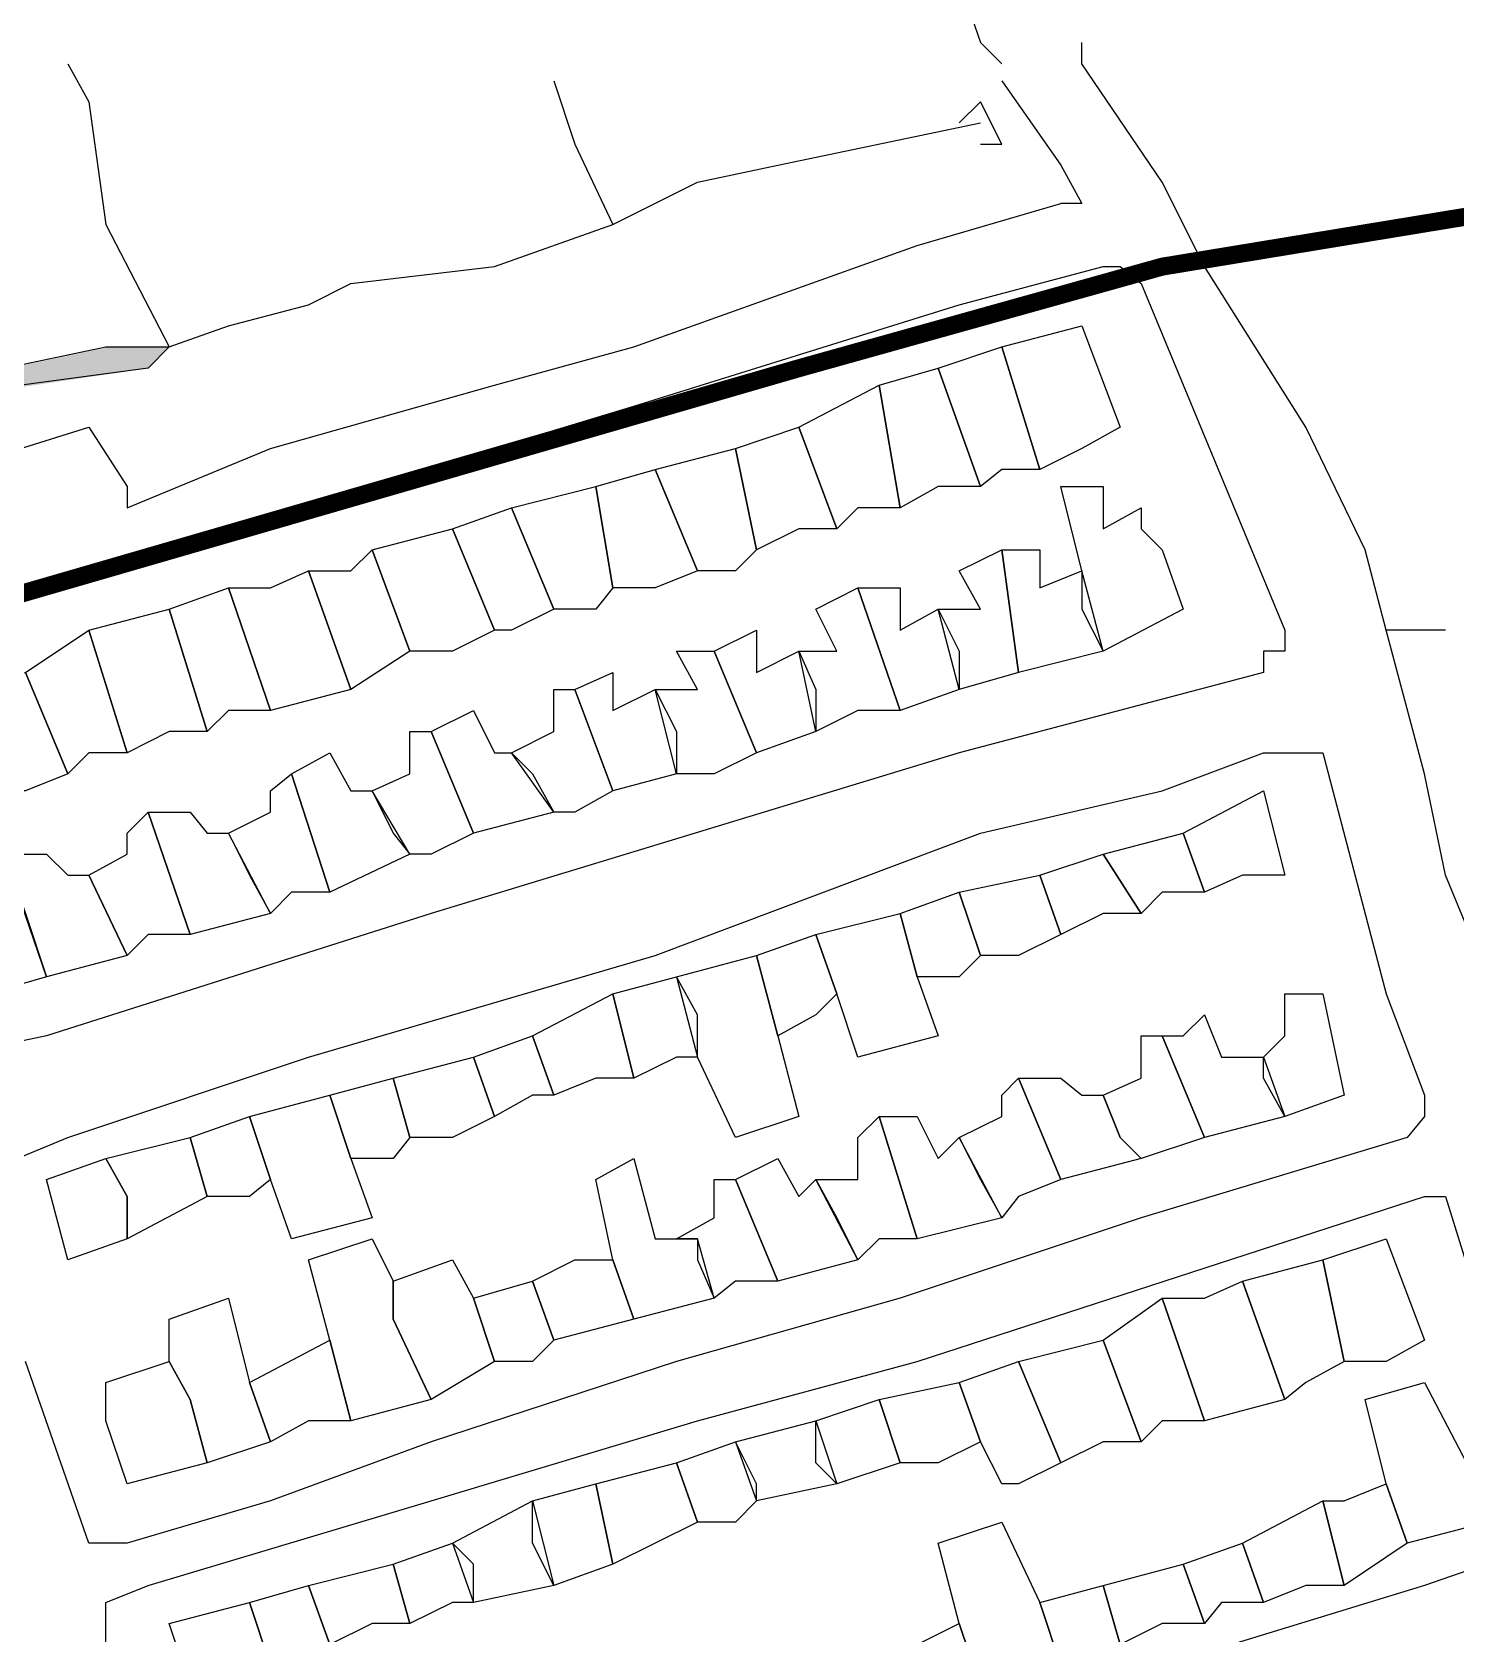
# Model space of a CAD drawing. Header units: millimetres. Extents: x -3588 to 75209, y -3737 to 38254.
# Drawn here: x 27979.5 to 28074.6, y 18825.6 to 18932.5 of the extents above; entities that cross this region are included whole.
import ezdxf

# ---------------------------------------------------------------- set-up
doc = ezdxf.new("R2010")
doc.units = ezdxf.units.MM
doc.layers.add('H', color=250, linetype='Continuous')
doc.layers.add('P', color=253, linetype='Continuous')

msp = doc.modelspace()

# ---------------------------------------------------------------- hatches: boundary and pattern name
at = {"layer": 'H', "linetype": 'Continuous'}
msp.add_hatch(color=256, dxfattribs=at).paths.add_polyline_path([(27868.094, 18900.499), (27872.047, 18900.499), (27897.733, 18895.138), (27900.566, 18895.138), (27918.058, 18900.499), (27937.262, 18906.149), (27938.671, 18906.149), (27944.032, 18906.149), (27946.576, 18906.149), (27960.116, 18907.269), (27977.912, 18910.085), (27984.681, 18911.51), (27988.634, 18911.51), (27987.226, 18910.085), (27968.309, 18907.269), (27956.163, 18906.149), (27945.44, 18904.724), (27938.671, 18906.149), (27937.262, 18906.149), (27919.466, 18900.499), (27899.141, 18893.714), (27888.419, 18886.944), (27884.194, 18880.175), (27883.058, 18880.175), (27885.602, 18884.4), (27887.011, 18886.944), (27899.141, 18893.714), (27897.733, 18893.714), (27872.047, 18899.363), (27868.094, 18899.363), (27868.094, 18900.499), (27868.094, 18900.499)])

# ---------------------------------------------------------------- linework, layer by layer
at = {"layer": 'P'}
for points in [[(28040.006, 18940.012), (28042.839, 18931.835), (28044.247, 18930.41)], [(28054.97, 18922.52), (28049.608, 18930.41), (28049.608, 18931.835)], [(27981.865, 18930.41), (27983.273, 18927.882), (27984.393, 18919.688), (27988.634, 18911.51), (27992.587, 18912.918), (27997.948, 18914.326), (28000.765, 18915.735), (28010.367, 18916.871), (28018.273, 18919.688)], [(28014.32, 18929.29), (28015.728, 18925.049), (28018.273, 18919.688)], [(28044.247, 18929.29), (28048.2, 18923.641)], [(28042.839, 18925.049), (28044.247, 18925.049), (28042.839, 18927.882), (28041.414, 18926.473)], [(28018.273, 18919.688), (28023.922, 18922.52), (28029.284, 18923.641), (28042.839, 18926.473)], [(28048.2, 18923.641), (28049.608, 18921.096), (28048.2, 18921.096)], [(28069.933, 18892.593), (28068.525, 18897.955), (28064.572, 18906.149), (28057.786, 18916.871), (28054.97, 18922.52)], [(27870.639, 18864.075), (27869.23, 18869.436), (27876, 18872.269), (27877.408, 18866.907), (27897.733, 18873.677), (27919.466, 18880.447), (27931.613, 18884.4), (27930.205, 18888.641), (27950.529, 18895.41), (27957.299, 18897.955), (27961.54, 18899.363), (27983.273, 18906.149), (27985.817, 18902.196), (27985.817, 18900.771), (27995.404, 18904.724), (28010.367, 18908.965), (28019.681, 18911.51), (28038.598, 18918.279), (28048.2, 18921.096)], [(27973.671, 18864.075), (27972.262, 18864.075), (27968.309, 18876.222), (27965.493, 18889.761), (27966.901, 18891.185), (27972.262, 18892.593), (27992.587, 18899.363), (28019.681, 18907.557), (28041.414, 18914.326), (28051.017, 18916.871), (28052.153, 18916.871), (28053.561, 18915.735), (28063.163, 18892.593), (28063.163, 18891.185), (28061.739, 18891.185), (28061.739, 18889.761), (28041.414, 18884.4), (28006.142, 18873.677), (27980.44, 18865.499), (27973.671, 18864.075)], [(28049.608, 18904.724), (28046.792, 18903.316), (28044.247, 18911.51), (28049.608, 18912.918), (28052.153, 18906.149), (28049.608, 18904.724)], [(27977.624, 18910.085), (27984.393, 18911.51), (27988.634, 18911.51), (27987.226, 18910.085), (27968.309, 18907.557)], [(28044.247, 18903.316), (28042.839, 18902.196), (28040.006, 18910.085), (28044.247, 18911.51), (28046.792, 18903.316), (28044.247, 18903.316)], [(28040.006, 18902.196), (28037.461, 18900.771), (28036.053, 18908.965), (28040.006, 18910.085), (28042.839, 18902.196), (28040.006, 18902.196)], [(28034.645, 18900.771), (28033.236, 18899.363), (28030.692, 18906.149), (28036.053, 18908.965), (28037.461, 18900.771), (28034.645, 18900.771)], [(28030.692, 18899.363), (28027.875, 18897.955), (28026.467, 18904.724), (28030.692, 18906.149), (28033.236, 18899.363), (28030.692, 18899.363)], [(28026.467, 18896.546), (28023.922, 18896.546), (28021.09, 18903.316), (28026.467, 18904.724), (28027.875, 18897.955), (28026.467, 18896.546)], [(28021.09, 18895.41), (28018.273, 18895.41), (28017.137, 18902.196), (28021.09, 18903.316), (28023.922, 18896.546), (28021.09, 18895.41)], [(28017.137, 18894.002), (28014.32, 18894.002), (28011.503, 18900.771), (28017.137, 18902.196), (28018.273, 18895.41), (28017.137, 18894.002)], [(28053.561, 18899.363), (28054.97, 18897.955), (28056.378, 18894.002), (28051.017, 18891.185), (28049.608, 18896.546), (28048.2, 18902.196), (28051.017, 18902.196), (28051.017, 18899.363), (28053.561, 18900.771), (28053.561, 18899.363)], [(28011.503, 18892.593), (28010.367, 18892.593), (28007.551, 18899.363), (28011.503, 18900.771), (28014.32, 18894.002), (28011.503, 18892.593)], [(28007.551, 18891.185), (28004.718, 18891.185), (28002.189, 18897.955), (28007.551, 18899.363), (28010.367, 18892.593), (28007.551, 18891.185)], [(28000.765, 18896.546), (28002.189, 18897.955), (28004.718, 18891.185), (28000.765, 18888.641), (27997.948, 18896.546), (28000.765, 18896.546)], [(28041.414, 18894.002), (28042.839, 18894.002), (28041.414, 18896.546), (28044.247, 18897.955), (28045.367, 18889.761), (28041.414, 18888.641), (28040.006, 18894.002), (28041.414, 18894.002)], [(28049.608, 18894.002), (28051.017, 18891.185), (28045.367, 18889.761), (28044.247, 18897.955), (28046.792, 18897.955), (28046.792, 18895.41), (28049.608, 18896.546), (28049.608, 18894.002)], [(27995.404, 18895.41), (27997.948, 18896.546), (28000.765, 18888.641), (27995.404, 18887.232), (27992.587, 18895.41), (27995.404, 18895.41)], [(27992.587, 18887.232), (27991.179, 18885.824), (27988.634, 18894.002), (27992.587, 18895.41), (27995.404, 18887.232), (27992.587, 18887.232)], [(28034.645, 18887.232), (28031.828, 18885.824), (28030.692, 18891.185), (28033.236, 18891.185), (28031.828, 18894.002), (28034.645, 18895.41), (28037.461, 18887.232), (28034.645, 18887.232)], [(28041.414, 18891.185), (28041.414, 18888.641), (28037.461, 18887.232), (28034.645, 18895.41), (28037.461, 18895.41), (28037.461, 18892.593), (28040.006, 18894.002), (28041.414, 18891.185)], [(27988.634, 18885.824), (27985.817, 18884.4), (27983.273, 18892.593), (27988.634, 18894.002), (27991.179, 18885.824), (27988.634, 18885.824)], [(27983.273, 18884.4), (27981.865, 18882.991), (27979.032, 18889.761), (27983.273, 18892.593), (27985.817, 18884.4), (27983.273, 18884.4)], [(28031.828, 18888.641), (28031.828, 18885.824), (28027.875, 18884.4), (28025.043, 18891.185), (28027.875, 18892.593), (28027.875, 18889.761), (28030.692, 18891.185), (28031.828, 18888.641)], [(28082.064, 18851.944), (28080.655, 18857.305), (28076.703, 18869.436), (28073.886, 18876.222), (28072.478, 18882.991), (28069.933, 18892.593)], [(28073.886, 18892.593), (28072.478, 18892.593), (28069.933, 18892.593)], [(28025.043, 18882.991), (28022.514, 18882.991), (28021.09, 18888.641), (28023.922, 18888.641), (28022.514, 18891.185), (28025.043, 18891.185), (28027.875, 18884.4), (28025.043, 18882.991)], [(27979.032, 18881.871), (27976.487, 18881.871), (27973.671, 18888.641), (27979.032, 18889.761), (27981.865, 18882.991), (27979.032, 18881.871)], [(28022.514, 18885.824), (28022.514, 18882.991), (28018.273, 18881.871), (28015.728, 18888.641), (28018.273, 18889.761), (28018.273, 18887.232), (28021.09, 18888.641), (28022.514, 18885.824)], [(28015.728, 18880.447), (28014.32, 18880.447), (28011.503, 18884.4), (28014.32, 18885.824), (28014.32, 18888.641), (28015.728, 18888.641), (28018.273, 18881.871), (28015.728, 18880.447)], [(28012.912, 18882.991), (28014.32, 18880.447), (28008.959, 18879.038), (28006.142, 18885.824), (28008.959, 18887.232), (28010.367, 18884.4), (28011.503, 18884.4), (28012.912, 18882.991)], [(28006.142, 18877.63), (28004.718, 18877.63), (28002.189, 18881.871), (28004.718, 18882.991), (28004.718, 18885.824), (28006.142, 18885.824), (28008.959, 18879.038), (28006.142, 18877.63)], [(27975.079, 18855.897), (27981.865, 18858.714), (27997.948, 18864.075), (28021.09, 18870.86), (28042.839, 18879.038), (28054.97, 18881.871), (28061.739, 18884.4), (28063.163, 18884.4), (28064.572, 18884.4), (28065.692, 18884.4), (28069.933, 18868.316), (28072.478, 18861.546), (28072.478, 18860.122), (28071.341, 18858.714), (28053.561, 18853.352), (28037.461, 18847.991), (28022.514, 18843.75), (28006.142, 18838.389), (27995.404, 18834.436), (27985.817, 18831.619), (27984.393, 18831.619), (27983.273, 18831.619)], [(28003.598, 18879.038), (28004.718, 18877.63), (27999.357, 18875.085), (27996.812, 18882.991), (27999.357, 18884.4), (28000.765, 18881.871), (28002.189, 18881.871), (28003.598, 18879.038)], [(27996.812, 18875.085), (27995.404, 18873.677), (27992.587, 18879.038), (27995.404, 18880.447), (27995.404, 18881.871), (27996.812, 18882.991), (27999.357, 18875.085), (27996.812, 18875.085)], [(28060.331, 18876.222), (28057.786, 18875.085), (28056.378, 18879.038), (28061.739, 18881.871), (28063.163, 18876.222), (28060.331, 18876.222)], [(27987.226, 18872.269), (27985.817, 18870.86), (27983.273, 18876.222), (27985.817, 18877.63), (27985.817, 18879.038), (27987.226, 18880.447), (27990.042, 18872.269), (27987.226, 18872.269)], [(27993.995, 18876.222), (27995.404, 18873.677), (27990.042, 18872.269), (27987.226, 18880.447), (27990.042, 18880.447), (27991.179, 18879.038), (27992.587, 18879.038), (27993.995, 18876.222)], [(27979.032, 18873.677), (27980.44, 18869.436), (27976.487, 18868.316), (27972.262, 18877.63), (27975.079, 18879.038), (27976.487, 18876.222), (27977.624, 18877.63), (27979.032, 18873.677)], [(28054.97, 18875.085), (28053.561, 18873.677), (28051.017, 18877.63), (28056.378, 18879.038), (28057.786, 18875.085), (28054.97, 18875.085)], [(27979.032, 18877.63), (27980.44, 18877.63), (27981.865, 18876.222), (27983.273, 18876.222), (27985.817, 18870.86), (27980.44, 18869.436), (27977.624, 18877.63), (27979.032, 18877.63)], [(28051.017, 18873.677), (28048.2, 18872.269), (28046.792, 18876.222), (28051.017, 18877.63), (28053.561, 18873.677), (28051.017, 18873.677)], [(28045.367, 18870.86), (28042.839, 18870.86), (28041.414, 18875.085), (28046.792, 18876.222), (28048.2, 18872.269), (28045.367, 18870.86)], [(28041.414, 18869.436), (28038.598, 18869.436), (28037.461, 18873.677), (28041.414, 18875.085), (28042.839, 18870.86), (28041.414, 18869.436)], [(28038.598, 18869.436), (28040.006, 18865.499), (28034.645, 18864.075), (28033.236, 18868.316), (28031.828, 18872.269), (28037.461, 18873.677), (28038.598, 18869.436)], [(28031.828, 18866.907), (28029.284, 18865.499), (28027.875, 18870.86), (28031.828, 18872.269), (28033.236, 18868.316), (28031.828, 18866.907)], [(28023.922, 18866.907), (28022.514, 18869.436), (28027.875, 18870.86), (28029.284, 18865.499), (28030.692, 18860.122), (28026.467, 18858.714), (28023.922, 18864.075), (28023.922, 18866.907)], [(28022.514, 18864.075), (28019.681, 18862.666), (28018.273, 18868.316), (28022.514, 18869.436), (28023.922, 18864.075), (28022.514, 18864.075)], [(28017.137, 18862.666), (28014.32, 18861.546), (28012.912, 18865.499), (28018.273, 18868.316), (28019.681, 18862.666), (28017.137, 18862.666)], [(28061.739, 18862.666), (28061.739, 18864.075), (28063.163, 18865.499), (28063.163, 18868.316), (28065.692, 18868.316), (28067.116, 18861.546), (28063.163, 18860.122), (28061.739, 18862.666)], [(28056.378, 18865.499), (28057.786, 18866.907), (28058.922, 18864.075), (28061.739, 18864.075), (28063.163, 18860.122), (28057.786, 18858.714), (28054.97, 18865.499), (28056.378, 18865.499)], [(28012.912, 18861.546), (28010.367, 18860.122), (28008.959, 18864.075), (28012.912, 18865.499), (28014.32, 18861.546), (28012.912, 18861.546)], [(28052.153, 18858.714), (28051.017, 18861.546), (28053.561, 18862.666), (28053.561, 18865.499), (28054.97, 18865.499), (28057.786, 18858.714), (28053.561, 18857.305), (28052.153, 18858.714)], [(28007.551, 18858.714), (28004.718, 18858.714), (28003.598, 18862.666), (28008.959, 18864.075), (28010.367, 18860.122), (28007.551, 18858.714)], [(28003.598, 18857.305), (28000.765, 18857.305), (27999.357, 18861.546), (28003.598, 18862.666), (28004.718, 18858.714), (28003.598, 18857.305)], [(28045.367, 18854.761), (28044.247, 18853.352), (28041.414, 18858.714), (28044.247, 18860.122), (28044.247, 18861.546), (28045.367, 18862.666), (28048.2, 18855.897), (28045.367, 18854.761)], [(28052.153, 18858.714), (28053.561, 18857.305), (28048.2, 18855.897), (28045.367, 18862.666), (28048.2, 18862.666), (28049.608, 18861.546), (28051.017, 18861.546), (28052.153, 18858.714)], [(28000.765, 18857.305), (28002.189, 18853.352), (27996.812, 18851.944), (27995.404, 18855.897), (27993.995, 18860.122), (27999.357, 18861.546), (28000.765, 18857.305)], [(27993.995, 18854.761), (27991.179, 18854.761), (27990.042, 18858.714), (27993.995, 18860.122), (27995.404, 18855.897), (27993.995, 18854.761)], [(28036.053, 18851.944), (28034.645, 18850.536), (28031.828, 18855.897), (28034.645, 18855.897), (28034.645, 18858.714), (28036.053, 18860.122), (28038.598, 18851.944), (28036.053, 18851.944)], [(28042.839, 18855.897), (28044.247, 18853.352), (28038.598, 18851.944), (28036.053, 18860.122), (28038.598, 18860.122), (28040.006, 18857.305), (28041.414, 18858.714), (28042.839, 18855.897)], [(27985.817, 18854.761), (27984.393, 18857.305), (27990.042, 18858.714), (27991.179, 18854.761), (27985.817, 18851.944), (27985.817, 18854.761)], [(27985.817, 18854.761), (27985.817, 18851.944), (27981.865, 18850.536), (27980.44, 18855.897), (27984.393, 18857.305), (27985.817, 18854.761)], [(28023.922, 18850.536), (28025.043, 18847.991), (28019.681, 18846.583), (28018.273, 18850.536), (28017.137, 18855.897), (28019.681, 18857.305), (28021.09, 18851.944), (28023.922, 18851.944), (28023.922, 18850.536)], [(28033.236, 18853.352), (28034.645, 18850.536), (28029.284, 18849.111), (28026.467, 18855.897), (28029.284, 18857.305), (28030.692, 18854.761), (28031.828, 18855.897), (28033.236, 18853.352)], [(28026.467, 18849.111), (28025.043, 18847.991), (28023.922, 18851.944), (28022.514, 18851.944), (28025.043, 18853.352), (28025.043, 18855.897), (28026.467, 18855.897), (28029.284, 18849.111), (28026.467, 18849.111)], [(27992.587, 18804.525), (27991.179, 18804.525), (27988.634, 18812.703), (27984.393, 18824.85), (27984.393, 18826.258), (27984.393, 18827.666), (27987.226, 18828.787), (28006.142, 18834.436), (28023.922, 18839.797), (28038.598, 18843.75), (28072.478, 18854.761), (28073.886, 18854.761), (28080.655, 18833.028), (28080.655, 18831.619), (28072.478, 18828.787), (28054.97, 18823.425), (28041.414, 18819.472), (28025.043, 18814.111), (28004.718, 18807.342), (27993.995, 18804.525), (27992.587, 18804.525)], [(28003.598, 18849.111), (28003.598, 18846.583), (28006.142, 18841.222), (28000.765, 18839.797), (27999.357, 18845.174), (27997.948, 18850.536), (28002.189, 18851.944), (28003.598, 18849.111)], [(28069.933, 18843.75), (28067.116, 18843.75), (28065.692, 18850.536), (28069.933, 18851.944), (28072.478, 18845.174), (28069.933, 18843.75)], [(28008.959, 18847.991), (28010.367, 18843.75), (28006.142, 18841.222), (28003.598, 18846.583), (28003.598, 18849.111), (28007.551, 18850.536), (28008.959, 18847.991)], [(28015.728, 18850.536), (28018.273, 18850.536), (28019.681, 18846.583), (28014.32, 18845.174), (28012.912, 18849.111), (28015.728, 18850.536)], [(28064.572, 18842.342), (28063.163, 18841.222), (28060.331, 18849.111), (28065.692, 18850.536), (28067.116, 18843.75), (28064.572, 18842.342)], [(28012.912, 18843.75), (28010.367, 18843.75), (28008.959, 18847.991), (28012.912, 18849.111), (28014.32, 18845.174), (28012.912, 18843.75)], [(28057.786, 18847.991), (28060.331, 18849.111), (28063.163, 18841.222), (28057.786, 18839.797), (28054.97, 18847.991), (28057.786, 18847.991)], [(27993.995, 18842.342), (27995.404, 18838.389), (27991.179, 18836.981), (27990.042, 18841.222), (27988.634, 18843.75), (27988.634, 18846.583), (27992.587, 18847.991), (27993.995, 18842.342)], [(28054.97, 18839.797), (28053.561, 18838.389), (28051.017, 18845.174), (28054.97, 18847.991), (28057.786, 18839.797), (28054.97, 18839.797)], [(27997.948, 18839.797), (27995.404, 18838.389), (27993.995, 18842.342), (27999.357, 18845.174), (28000.765, 18839.797), (27997.948, 18839.797)], [(28051.017, 18838.389), (28048.2, 18836.981), (28045.367, 18843.75), (28051.017, 18845.174), (28053.561, 18838.389), (28051.017, 18838.389)], [(27983.273, 18831.619), (27979.032, 18843.75)], [(27990.042, 18841.222), (27991.179, 18836.981), (27985.817, 18835.572), (27984.393, 18839.797), (27984.393, 18842.342), (27988.634, 18843.75), (27990.042, 18841.222)], [(28045.367, 18835.572), (28044.247, 18835.572), (28042.839, 18838.389), (28041.414, 18842.342), (28045.367, 18843.75), (28048.2, 18836.981), (28045.367, 18835.572)], [(28040.006, 18836.981), (28037.461, 18836.981), (28036.053, 18841.222), (28041.414, 18842.342), (28042.839, 18838.389), (28040.006, 18836.981)], [(28069.933, 18835.572), (28068.525, 18841.222), (28072.478, 18842.342), (28075.294, 18836.981), (28076.703, 18833.028), (28071.341, 18831.619), (28069.933, 18835.572)], [(28031.828, 18836.981), (28031.828, 18839.797), (28036.053, 18841.222), (28037.461, 18836.981), (28033.236, 18835.572), (28031.828, 18836.981)], [(28027.875, 18835.572), (28026.467, 18838.389), (28031.828, 18839.797), (28033.236, 18835.572), (28027.875, 18834.436), (28027.875, 18835.572)], [(28026.467, 18833.028), (28023.922, 18833.028), (28022.514, 18836.981), (28026.467, 18838.389), (28027.875, 18834.436), (28026.467, 18833.028)], [(28021.09, 18831.619), (28018.273, 18830.211), (28017.137, 18835.572), (28022.514, 18836.981), (28023.922, 18833.028), (28021.09, 18831.619)], [(28012.912, 18831.619), (28012.912, 18834.436), (28017.137, 18835.572), (28018.273, 18830.211), (28014.32, 18828.787), (28012.912, 18831.619)], [(28067.116, 18834.436), (28069.933, 18835.572), (28071.341, 18831.619), (28067.116, 18828.787), (28065.692, 18834.436), (28067.116, 18834.436)], [(28008.959, 18830.211), (28007.551, 18831.619), (28012.912, 18834.436), (28014.32, 18828.787), (28008.959, 18827.666), (28008.959, 18830.211)], [(28064.572, 18828.787), (28061.739, 18827.666), (28060.331, 18831.619), (28065.692, 18834.436), (28067.116, 18828.787), (28064.572, 18828.787)], [(28046.792, 18827.666), (28048.2, 18823.425), (28042.839, 18822.017), (28041.414, 18826.258), (28040.006, 18831.619), (28044.247, 18833.028), (28046.792, 18827.666)], [(28007.551, 18827.666), (28004.718, 18826.258), (28003.598, 18830.211), (28007.551, 18831.619), (28008.959, 18827.666), (28007.551, 18827.666)], [(28058.922, 18827.666), (28057.786, 18826.258), (28056.378, 18830.211), (28060.331, 18831.619), (28061.739, 18827.666), (28058.922, 18827.666)], [(28002.189, 18826.258), (27999.357, 18824.85), (27997.948, 18828.787), (28003.598, 18830.211), (28004.718, 18826.258), (28002.189, 18826.258)], [(28054.97, 18826.258), (28052.153, 18824.85), (28051.017, 18828.787), (28056.378, 18830.211), (28057.786, 18826.258), (28054.97, 18826.258)], [(27997.948, 18823.425), (27995.404, 18823.425), (27993.995, 18827.666), (27997.948, 18828.787), (27999.357, 18824.85), (27997.948, 18823.425)], [(28049.608, 18823.425), (28048.2, 18823.425), (28046.792, 18827.666), (28051.017, 18828.787), (28052.153, 18824.85), (28049.608, 18823.425)], [(27992.587, 18822.017), (27990.042, 18822.017), (27988.634, 18826.258), (27993.995, 18827.666), (27995.404, 18823.425), (27992.587, 18822.017)], [(28038.598, 18824.85), (28041.414, 18826.258), (28042.839, 18822.017), (28038.598, 18820.897), (28037.461, 18824.85), (28038.598, 18824.85)]]:
    msp.add_lwpolyline(points, dxfattribs=at)
at = {"layer": 'P', "const_width": 1.2}
msp.add_lwpolyline([(28083.488, 18933.243), (28083.488, 18931.835), (28083.488, 18930.41), (28083.488, 18929.29), (28082.064, 18927.882), (28082.064, 18926.473), (28082.064, 18925.049), (28082.064, 18923.641), (28080.655, 18922.52), (28080.655, 18921.096), (28054.97, 18916.871), (28030.692, 18910.085), (27965.493, 18891.185)], dxfattribs=at)
at = {"layer": 'P', "color": 254, "const_width": 1.2}
msp.add_lwpolyline([(27965.493, 18891.185), (28030.692, 18910.085), (28054.97, 18916.871), (28080.655, 18921.096)], dxfattribs=at)

doc.saveas('drawing.dxf')
